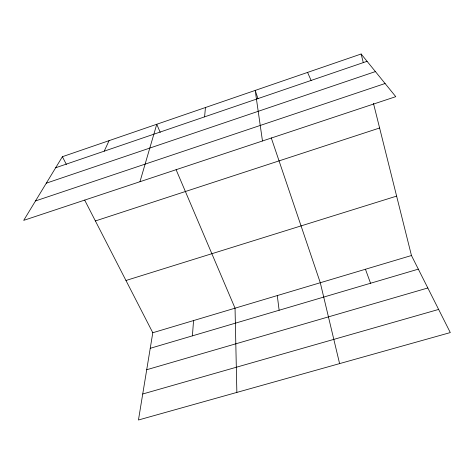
<?xml version="1.0" encoding="UTF-8"?>
<svg xmlns="http://www.w3.org/2000/svg" width="474" height="474" viewBox="0 0 474 474"><rect width="100%" height="100%" fill="white"/><g stroke="black" fill="none" stroke-linecap="round" stroke-linejoin="round"><path stroke-width="0.71" d="M192.408 335.853L193.552 320.566M204.584 116.853L205.455 107.521M84.686 200.111L152.794 332.736L138.455 420L450.3 332.576L411.456 255.516L373.453 103.332M139.966 181.714L156.764 124.259L160.224 132.388M104.233 151.159L109.085 140.648M62.39 156.704L23.7 220.369L395.772 96.666L361.135 54L62.39 156.704L66.378 164.466M55.671 167.76L367.072 61.312M46.298 183.177L375.408 71.58M35.503 200.946L385.089 83.507M95.392 220.955L379.615 127.998M125.966 280.49L396.62 196.112M152.794 332.736L411.456 255.516M150.234 348.307L418.329 269.143M146.715 369.732L427.821 287.979M142.727 393.995L438.634 309.433M307.573 72.415L311.116 80.438M176.109 169.716L235.039 308.183L236.858 392.413M365.442 269.25L370.555 283.251M258.022 98.776L255.196 90.421L262.478 140.979M271.241 137.821L320.294 282.729L339.597 363.611M361.135 54L363.285 62.615M277.278 295.569L279.127 310.245"/></g></svg>
